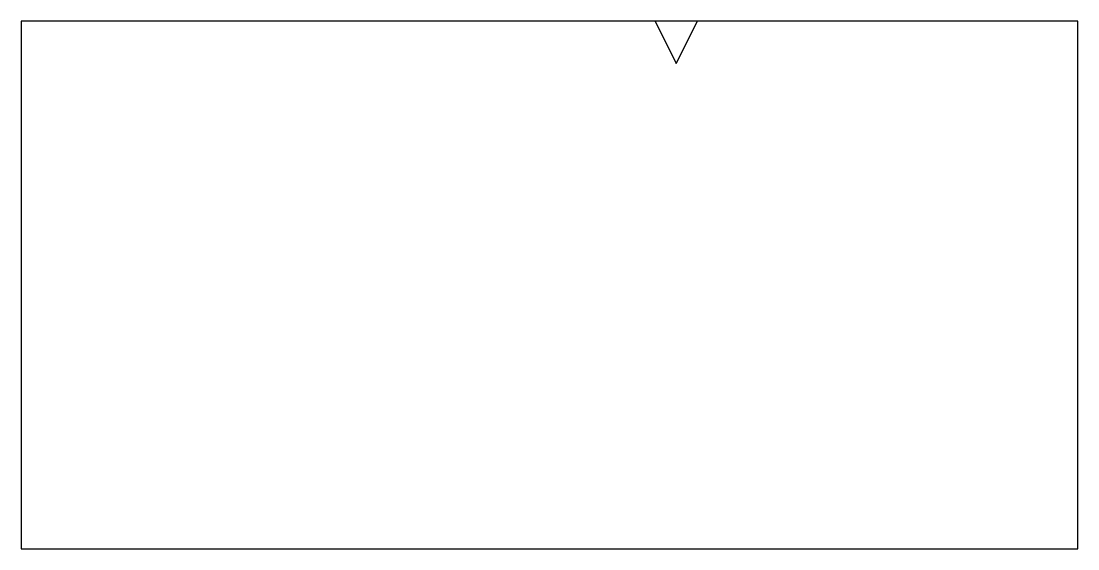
# Model space of a CAD drawing. Header units: centimetres. Extents: x 0 to 100, y 0 to 50.
import ezdxf

# ---------------------------------------------------------------- set-up
doc = ezdxf.new("R2010")
doc.units = ezdxf.units.CM

msp = doc.modelspace()

# ---------------------------------------------------------------- linework, layer by layer
at = {"layer": 'CUT'}
msp.add_lwpolyline([(0, 0), (100, 0), (100, 50), (60, 50), (62, 46), (64, 50), (0, 50), (0, 0)], dxfattribs=at)

doc.saveas('drawing.dxf')
